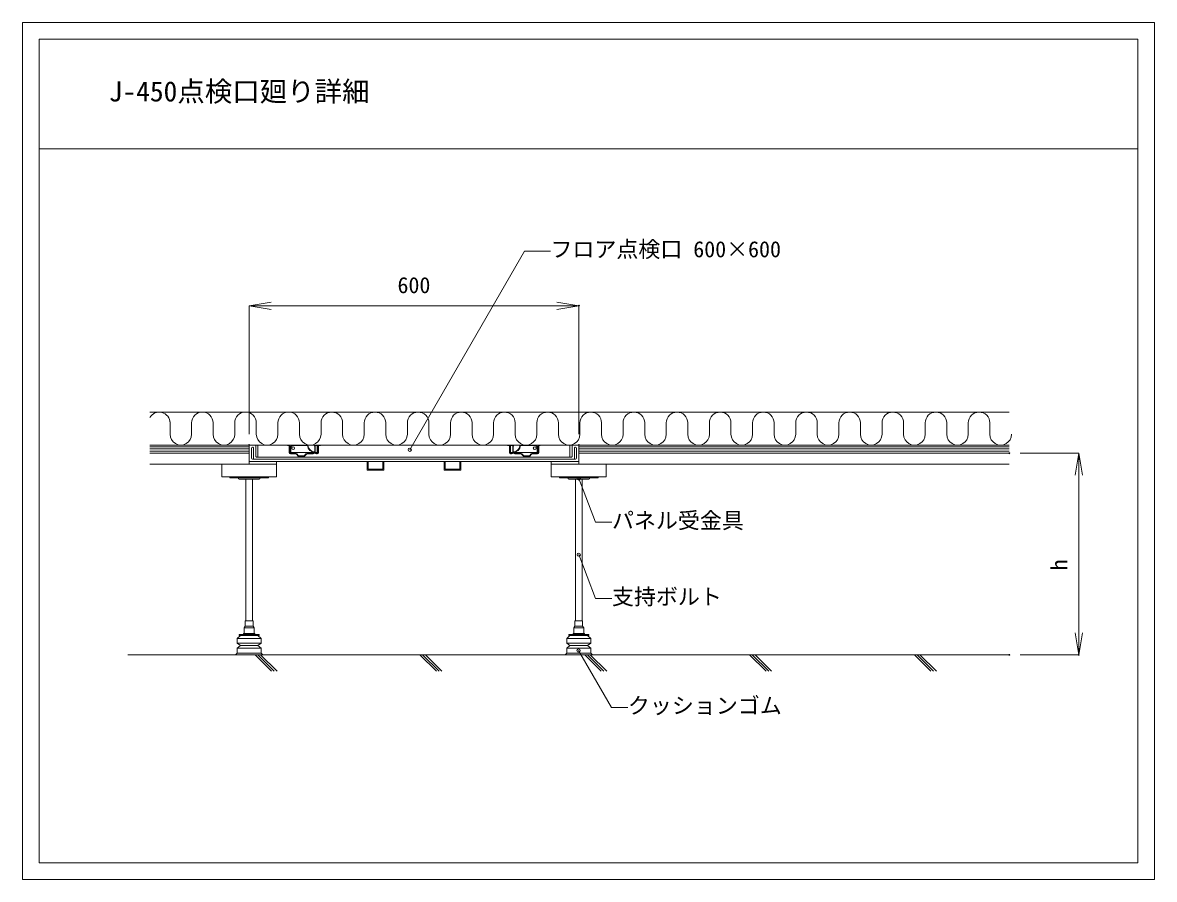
# Model space of a CAD drawing. Units: millimetres, scale not verified. Extents: x -1030 to 1030, y -780 to 780.
import ezdxf
from ezdxf.enums import TextEntityAlignment as Align

# ---------------------------------------------------------------- set-up
doc = ezdxf.new("R2010")
doc.units = ezdxf.units.MM
doc.header["$LTSCALE"] = 2
doc.header["$PDMODE"] = 32
doc.header["$PDSIZE"] = 1.6
for name, color, linetype, lineweight in [('0-0_0', 7, 'Continuous', 9), ('0-1_WAKU', 4, 'Continuous', 18), ('0-4_納まり', 7, 'Continuous', 18), ('0-6_納まり文字', 7, 'Continuous', 9), ('0-D_畳', 7, 'Continuous', 18), ('0-E_E-0_通り芯', 7, 'Continuous', 9), ('0-F_0０グルプ-1水色実線', 7, 'Continuous', 18), ('1-0_点検口', 7, 'Continuous', 18), ('1-2_waku2', 7, 'Continuous', 18)]:
    doc.layers.add(name, color=color, linetype=linetype, lineweight=lineweight)
doc.layers.add('0-2_DEFPOINTS', color=7, linetype='Continuous')
doc.styles.add('ＭＳ ゴシック', font='')
doc.styles.get('ＭＳ ゴシック').set_extended_font_data('MS Gothic')

# ---------------------------------------------------------------- blocks, each defined once
blk = doc.blocks.new('_OPEN')
at = {"layer": '0-0_0'}
blk.add_line((0, 0), (-1, 0), dxfattribs=at)
blk.add_lwpolyline([(-1, 0.16667), (0, 0), (-1, -0.16667)], dxfattribs=at)
blk = doc.blocks.new('D5')
at = {"layer": '0-2_DEFPOINTS'}
for p in [(3867.305, 4682.254), (3267.305, 4428.534), (3867.305, 4428.534)]:
    blk.add_point(p, dxfattribs=at)
at = {"layer": '0-4_納まり'}
for p, q in [((3267.305, 4448.534), (3267.305, 4682.254)), ((3307.305, 4682.254), (3827.305, 4682.254)), ((3867.305, 4448.534), (3867.305, 4682.254))]:
    blk.add_line(p, q, dxfattribs=at)
at = {"layer": '0-4_納まり', "xscale": 40, "yscale": 40, "rotation": 180}
blk.add_blockref('_OPEN', (3267.305, 4682.254), dxfattribs=at)
at = {"layer": '0-4_納まり', "xscale": 40, "yscale": 40}
blk.add_blockref('_OPEN', (3867.305, 4682.254), dxfattribs=at)
at = {"layer": '0-4_納まり', "style": 'ＭＳ ゴシック'}
blk.add_text('600', height=29.33, dxfattribs=at).set_placement((3537.305, 4696.254), align=Align.BOTTOM_LEFT)

msp = doc.modelspace()

# ---------------------------------------------------------------- linework, layer by layer
at = {"layer": '0-1_WAKU'}
for p, q in [((-1000, 750), (1000, 750)), ((-1000, 750), (-1000, -750)), ((1000, 750), (1000, -750)), ((-1000, 550), (1000, 550)), ((-1000, -750), (1000, -750))]:
    msp.add_line(p, q, dxfattribs=at)
at = {"layer": '0-4_納まり'}
for p, q in [((-617.681, 10.868), (-798.514, 10.868)), ((-617.681, 7.868), (-798.514, 7.868)), ((-617.681, 3.868), (-798.514, 3.868)), ((-17.681, 10.868), (-617.681, 10.868)), ((766, 10.868), (-17.681, 10.868)), ((766, 7.868), (-17.681, 7.868)), ((766, 3.868), (-17.681, 3.868)), ((-617.681, -0.132), (-798.514, -0.132)), ((-617.681, -4.132), (-798.514, -4.132)), ((766, -0.132), (-17.681, -0.132)), ((766, -4.132), (-17.681, -4.132)), ((786, -4.132), (892.222, -4.132)), ((-617.681, -24.132), (-798.514, -24.132)), ((766, -24.132), (-17.681, -24.132)), ((892.222, -44.132), (892.222, -331.133)), ((766, -371.132), (-838.517, -371.132)), ((-606.862, -371.132), (-576.862, -401.132)), ((-601.862, -371.132), (-571.862, -401.132)), ((-596.862, -371.132), (-566.862, -401.132)), ((-306.862, -371.132), (-276.862, -401.132)), ((-301.862, -371.132), (-271.862, -401.132)), ((-296.862, -371.132), (-266.862, -401.132)), ((-6.862, -371.132), (23.138, -401.132)), ((-1.862, -371.132), (28.138, -401.132)), ((3.138, -371.132), (33.138, -401.132)), ((293.138, -371.132), (323.138, -401.132)), ((298.138, -371.132), (328.138, -401.132)), ((303.138, -371.132), (333.138, -401.132)), ((593.138, -371.132), (623.138, -401.132)), ((598.138, -371.132), (628.138, -401.132)), ((603.138, -371.132), (633.138, -401.132)), ((786, -371.133), (892.222, -371.133))]:
    msp.add_line(p, q, dxfattribs=at)
for p in [(766, -4.132), (766, -371.133), (892.222, -371.133)]:
    msp.add_point(p, dxfattribs=at)
at = {"layer": '0-6_納まり文字'}
for p, q in [((-325.286, 2.334), (-116.52, 363.927)), ((-116.52, 363.927), (-69.276, 363.927)), ((-17.713, -50), (12.723, -129.871)), ((42.723, -129.871), (12.723, -129.871)), ((-17.683, -188.72), (12.753, -268.592)), ((42.753, -268.592), (12.753, -268.592)), ((-17.996, -363.523), (41.728, -466.969)), ((71.728, -466.969), (41.728, -466.969))]:
    msp.add_line(p, q, dxfattribs=at)
for centre in [(-325.286, 2.334), (-17.72, -50.05), (-17.69, -188.771), (-17.996, -363.523)]:
    msp.add_circle(centre, 3, dxfattribs=at)
at = {"layer": '0-D_畳'}
for p, q in [((766, 70.868), (-798.514, 70.868)), ((-761.753, 53.151), (-761.753, 30.46)), ((-722.48, 30.46), (-722.48, 51.733)), ((-683.207, 53.151), (-683.207, 30.46)), ((-643.935, 30.46), (-643.935, 51.733)), ((-604.662, 53.151), (-604.662, 30.46)), ((-565.389, 53.158), (-565.389, 30.467)), ((-526.117, 30.467), (-526.117, 51.74)), ((-486.844, 30.444), (-486.844, 51.717)), ((-447.571, 53.135), (-447.571, 30.444)), ((-408.299, 30.444), (-408.299, 51.717)), ((-369.026, 53.135), (-369.026, 30.444)), ((-329.753, 53.142), (-329.753, 30.451)), ((-290.481, 30.451), (-290.481, 51.724)), ((-251.208, 30.428), (-251.208, 51.701)), ((-211.935, 53.119), (-211.935, 30.428)), ((-172.663, 30.428), (-172.663, 51.701)), ((-133.39, 53.119), (-133.39, 30.428)), ((-94.117, 53.126), (-94.117, 30.435)), ((-54.845, 30.435), (-54.845, 51.708)), ((-15.572, 30.412), (-15.572, 51.685)), ((23.701, 53.103), (23.701, 30.412)), ((62.973, 30.412), (62.973, 51.685)), ((102.246, 53.103), (102.246, 30.412)), ((141.519, 30.412), (141.519, 51.685)), ((180.792, 53.103), (180.792, 30.412)), ((220.064, 30.412), (220.064, 51.685)), ((259.337, 53.103), (259.337, 30.412)), ((298.61, 30.412), (298.61, 51.685)), ((337.882, 53.103), (337.882, 30.412)), ((377.155, 30.412), (377.155, 51.685)), ((416.428, 53.103), (416.428, 30.412)), ((455.7, 30.412), (455.7, 51.685)), ((494.973, 53.103), (494.973, 30.412)), ((534.246, 30.412), (534.246, 51.685)), ((573.518, 53.103), (573.518, 30.412)), ((612.791, 30.412), (612.791, 51.685)), ((652.064, 53.103), (652.064, 30.412)), ((691.336, 30.412), (691.336, 51.685)), ((730.609, 53.103), (730.609, 30.412))]:
    msp.add_line(p, q, dxfattribs=at)
for centre, start, end in [((-781.389, 51.176), 0.05106, 150.70341), ((-702.844, 51.176), 0.05106, 179.948), ((-624.298, 51.176), 0.05106, 179.948), ((-545.753, 51.183), 0.052, 179.94894), ((-467.208, 51.16), 0.05106, 179.948), ((-388.662, 51.16), 0.05106, 179.948), ((-310.117, 51.167), 0.052, 179.94894), ((-231.572, 51.144), 0.05106, 179.948), ((-153.026, 51.144), 0.05106, 179.948), ((-74.481, 51.151), 0.052, 179.94894), ((4.065, 51.128), 0.05106, 179.948), ((82.61, 51.128), 0.05106, 179.948), ((161.155, 51.128), 0.05106, 179.948), ((239.701, 51.128), 0.05106, 179.948), ((318.246, 51.128), 0.05106, 179.948), ((396.791, 51.128), 0.05106, 179.948), ((475.337, 51.128), 0.05106, 179.948), ((553.882, 51.128), 0.05106, 179.948), ((632.427, 51.128), 0.05106, 179.948), ((710.973, 51.128), 0.05106, 179.948), ((-742.116, 30.449), 179.948, 0.05106), ((-663.571, 30.449), 179.948, 0.05106), ((-585.026, 30.456), 179.948, 0.05106), ((-506.48, 30.456), 179.94894, 0.052), ((-427.935, 30.433), 179.948, 0.05106), ((-349.39, 30.44), 179.948, 0.05106), ((-270.844, 30.44), 179.94894, 0.052), ((-192.299, 30.417), 179.948, 0.05106), ((-113.754, 30.424), 179.948, 0.05106), ((-35.208, 30.424), 179.94894, 0.052), ((43.337, 30.401), 179.948, 0.05106), ((121.882, 30.401), 179.948, 0.05106), ((200.428, 30.401), 179.948, 0.05106), ((278.973, 30.401), 179.948, 0.05106), ((357.518, 30.401), 179.948, 0.05106), ((436.064, 30.401), 179.948, 0.05106), ((514.609, 30.401), 179.948, 0.05106), ((593.155, 30.401), 179.948, 0.05106), ((671.7, 30.401), 179.948, 0.05106), ((750.245, 30.401), 179.948, 0.05106)]:
    msp.add_arc(centre, 19.636, start, end, dxfattribs=at)
at = {"layer": '0-E_E-0_通り芯'}
for p, q in [((-626.681, -332.132), (-626.681, -322.132)), ((-610.681, -319.132), (-624.681, -319.132)), ((-26.681, -332.132), (-26.681, -322.132)), ((-10.681, -319.132), (-24.681, -319.132)), ((-639.681, -341.132), (-595.681, -341.132)), ((-595.681, -350.132), (-639.681, -350.132)), ((-628.181, -334.132), (-628.181, -332.132)), ((-39.681, -341.132), (4.319, -341.132)), ((4.319, -350.132), (-39.681, -350.132)), ((-28.181, -334.132), (-28.181, -332.132)), ((-639.681, -359.132), (-595.681, -359.132)), ((-639.681, -368.132), (-595.681, -368.132)), ((-633.681, -354.132), (-601.681, -354.132)), ((-39.681, -359.132), (4.319, -359.132)), ((-39.681, -368.132), (4.319, -368.132)), ((-33.681, -354.132), (-1.681, -354.132))]:
    msp.add_line(p, q, dxfattribs=at)
for points in [[(-610.681, -309.132), (-610.681, -319.132), (-608.681, -322.132), (-626.681, -322.132), (-624.681, -319.132), (-624.681, -309.132)], [(-10.681, -309.132), (-10.681, -319.132), (-8.681, -322.132), (-26.681, -322.132), (-24.681, -319.132), (-24.681, -309.132)], [(-617.681, -334.132), (-599.681, -334.132), (-599.681, -336.132), (-635.681, -336.132), (-635.681, -334.132)], [(-17.681, -334.132), (0.319, -334.132), (0.319, -336.132), (-35.681, -336.132), (-35.681, -334.132)]]:
    msp.add_lwpolyline(points, close=True, dxfattribs=at)
for points in [[(-617.681, -332.132), (-608.681, -332.132), (-608.681, -322.132)], [(-17.681, -332.132), (-8.681, -332.132), (-8.681, -322.132)], [(-601.681, -336.132), (-595.681, -341.132), (-595.681, -350.132), (-601.681, -354.132), (-595.681, -359.132), (-595.681, -368.132), (-592.681, -371.132), (-642.681, -371.132), (-639.681, -368.132), (-639.681, -359.132), (-633.681, -354.132), (-639.681, -350.132), (-639.681, -341.132), (-633.681, -336.132)], [(-607.181, -334.132), (-607.181, -332.132), (-628.081, -332.132)], [(-1.681, -336.132), (4.319, -341.132), (4.319, -350.132), (-1.681, -354.132), (4.319, -359.132), (4.319, -368.132), (7.319, -371.132), (-42.681, -371.132), (-39.681, -368.132), (-39.681, -359.132), (-33.681, -354.132), (-39.681, -350.132), (-39.681, -341.132), (-33.681, -336.132)], [(-7.181, -334.132), (-7.181, -332.132), (-28.081, -332.132)]]:
    msp.add_lwpolyline(points, dxfattribs=at)
at = {"layer": '0-F_0０グルプ-1水色実線'}
for p, q in [((-17.681, 10.868), (-17.681, -24.132)), ((-623.681, -309.132), (-623.681, -51.132)), ((-611.681, -309.132), (-611.681, -51.132)), ((-23.681, -309.132), (-23.681, -51.132)), ((-11.681, -309.132), (-11.681, -51.132))]:
    msp.add_line(p, q, dxfattribs=at)
for points in [[(-582.681, -47.132), (-582.681, -49.132), (-652.681, -49.132), (-652.681, -47.132)], [(17.319, -47.132), (17.319, -49.132), (-52.681, -49.132), (-52.681, -47.132)]]:
    msp.add_lwpolyline(points, close=True, dxfattribs=at)
for points in [[(-635.681, -51.132), (-617.681, -51.132), (-599.681, -51.132)], [(-35.681, -51.132), (-17.681, -51.132), (0.319, -51.132)]]:
    msp.add_lwpolyline(points, dxfattribs=at)
for centre, start, end in [((-635.681, -49.132), 180, 270), ((-599.681, -49.132), 270, 0), ((-35.681, -49.132), 180, 270), ((0.319, -49.132), 270, 0), ((0.319, -49.132), 270, 0)]:
    msp.add_arc(centre, 2, start, end, dxfattribs=at)
at = {"layer": '1-0_点検口'}
for p, q in [((-617.681, 10.868), (-17.681, 10.868)), ((-617.681, 10.868), (-617.681, -24.132)), ((-609.681, 4.868), (-609.681, -15.132)), ((-605.681, -9.132), (-605.681, 10.868)), ((-601.681, 10.868), (-601.681, -11.132)), ((-547.681, 10.868), (-545.719, 10.868)), ((-545.719, 10.868), (-537.431, 10.868)), ((-544.719, 8.868), (-544.719, -2.932)), ((-543.719, 8.868), (-543.719, -2.932)), ((-542.681, 5.618), (-542.681, -2.632)), ((-541.681, 5.618), (-541.681, -2.632)), ((-511.171, 10.868), (-537.431, 10.868)), ((-511.644, 9.868), (-537.431, 9.868)), ((-498.681, 10.868), (-511.171, 10.868)), ((-498.681, 9.868), (-493.681, 9.868)), ((-498.181, 8.868), (-498.181, -2.632)), ((-493.681, -2.632), (-493.681, 9.868)), ((-492.681, -2.932), (-492.681, 8.868)), ((-491.642, -2.932), (-491.642, 8.868)), ((-490.681, 10.868), (-487.681, 10.868)), ((-144.681, 10.868), (-147.681, 10.868)), ((-144.719, 9.868), (-147.681, 9.868)), ((-143.719, -2.932), (-143.719, 8.868)), ((-142.681, -2.932), (-142.681, 8.868)), ((-136.681, 9.868), (-141.681, 9.868)), ((-141.681, -2.632), (-141.681, 9.868)), ((-137.681, 8.868), (-137.681, -2.632)), ((-137.181, 8.868), (-137.181, -2.632)), ((-136.681, 10.868), (-124.19, 10.868)), ((-124.19, 10.868), (-97.931, 10.868)), ((-123.718, 9.868), (-97.931, 9.868)), ((-89.642, 10.868), (-97.931, 10.868)), ((-93.681, 5.618), (-93.681, -2.632)), ((-92.681, 5.618), (-92.681, -2.632)), ((-91.642, 8.868), (-91.642, -2.932)), ((-90.642, 8.868), (-90.642, -2.932)), ((-87.681, 10.868), (-89.642, 10.868)), ((-33.681, 10.868), (-33.681, -11.132)), ((-29.681, -9.132), (-29.681, 10.868)), ((-25.681, 4.868), (-25.681, -15.132)), ((-567.681, -19.132), (-617.681, -19.132)), ((-402.681, -19.132), (-615.681, -19.132)), ((-23.681, -15.132), (-611.681, -15.132)), ((-603.681, -11.132), (-31.681, -11.132)), ((-19.681, -19.132), (-591.681, -19.132)), ((-567.681, -19.132), (-567.681, -47.132)), ((-542.719, -3.932), (-533.962, -3.932)), ((-542.719, -4.932), (-533.962, -4.932)), ((-542.681, -2.632), (-493.681, -2.632)), ((-531.795, -5.857), (-528.476, -9.323)), ((-531.072, -5.166), (-527.754, -8.632)), ((-527.754, -8.632), (-517.608, -8.632)), ((-527.754, -9.632), (-517.608, -9.632)), ((-517.608, -8.632), (-514.289, -5.166)), ((-516.885, -9.323), (-513.567, -5.857)), ((-511.4, -3.932), (-501.24, -3.932)), ((-511.4, -4.932), (-501.996, -4.932)), ((-495.121, -3.932), (-493.681, -3.932)), ((-494.365, -4.932), (-493.642, -4.932)), ((-137.681, -2.632), (-142.681, -2.632)), ((-140.996, -4.932), (-141.719, -4.932)), ((-92.681, -2.632), (-141.681, -2.632)), ((-140.24, -3.932), (-141.681, -3.932)), ((-123.962, -3.932), (-134.121, -3.932)), ((-123.962, -4.932), (-133.365, -4.932)), ((-118.476, -9.323), (-121.795, -5.857)), ((-117.754, -8.632), (-121.072, -5.166)), ((-107.608, -8.632), (-117.754, -8.632)), ((-107.608, -9.632), (-117.754, -9.632)), ((-104.289, -5.166), (-107.608, -8.632)), ((-103.567, -5.857), (-106.885, -9.323)), ((-92.642, -3.932), (-101.4, -3.932)), ((-92.642, -4.932), (-101.4, -4.932)), ((-67.681, -19.132), (-17.681, -19.132)), ((-67.681, -19.132), (-67.681, -47.132)), ((-567.681, -24.132), (-667.681, -24.132)), ((-667.681, -24.132), (-667.681, -47.132)), ((32.319, -24.132), (-67.681, -24.132)), ((32.319, -24.132), (32.319, -47.132)), ((-567.681, -47.132), (-667.681, -47.132)), ((32.319, -47.132), (-67.681, -47.132))]:
    msp.add_line(p, q, dxfattribs=at)
for points in [[(-613.681, 4.868), (-613.681, -13.132), (-613.681, 4.868)], [(-547.681, 10.868), (-547.681, 9.868), (-545.719, 9.868)], [(-487.681, 10.868), (-498.681, 10.868), (-498.681, 8.868), (-497.681, 8.868), (-497.681, -2.632), (-492.681, -2.632)], [(-490.642, 9.868), (-487.681, 9.868), (-487.681, 10.868)], [(-147.681, 9.868), (-147.681, 10.868), (-136.681, 10.868), (-136.681, 8.868), (-137.681, 8.868)], [(-87.681, 10.868), (-87.681, 9.868), (-89.642, 9.868)], [(-21.681, 4.868), (-21.681, -13.132), (-21.681, 4.868)], [(-372.681, -19.132), (-372.681, -34.932), (-402.681, -34.932), (-402.681, -19.132)], [(-374.281, -19.132), (-374.281, -33.332), (-401.081, -33.332), (-401.081, -19.132)], [(-262.681, -19.132), (-262.681, -34.932), (-232.681, -34.932), (-232.681, -19.132)], [(-234.281, -19.132), (-234.281, -33.332), (-261.081, -33.332), (-261.081, -19.132)]]:
    msp.add_lwpolyline(points, dxfattribs=at)
for centre in [(-537.431, 5.368), (-97.931, 5.368)]:
    msp.add_circle(centre, 2.5, dxfattribs=at)
for centre, radius, start, end in [((-611.681, 4.868), 2, 90.0227, 179.99913), ((-611.681, 4.868), 2, 0.001, 90.0035), ((-545.719, 8.868), 2, 0, 90), ((-545.719, 8.868), 1, 0, 90), ((-537.431, 5.618), 5.25, 90, 180), ((-537.431, 5.618), 4.25, 90, 180), ((-498.181, 10.868), 13.5, 184.24802, 270), ((-511.171, 10.368), 0.5, 2.20423, 90), ((-498.181, 10.868), 12.5, 182.20423, 270), ((-490.681, 8.868), 2, 90, 180), ((-490.642, 8.868), 1, 90, 180), ((-144.719, 8.868), 1, 0, 90), ((-144.681, 8.868), 2, 0, 90), ((-137.181, 10.868), 12.5, 270, 357.79577), ((-137.181, 10.868), 13.5, 270, 355.75198), ((-124.19, 10.368), 0.5, 90, 177.79577), ((-97.931, 5.618), 5.25, 0, 90), ((-97.931, 5.618), 4.25, 0, 90), ((-89.642, 8.868), 2, 90, 180), ((-89.642, 8.868), 1, 90, 180), ((-23.681, 4.868), 2, 89.9965, 179.999), ((-23.681, 4.868), 2, 0.00087, 89.9773), ((-615.681, -17.132), 2, 180.005, 270.003), ((-611.681, -13.132), 2, 180, 269.977), ((-603.681, -9.132), 2, 179.9965, 270.003), ((-542.719, -2.932), 2, 180, 270), ((-542.719, -2.932), 1, 180, 270), ((-533.962, -7.932), 4, 43.75464, 90), ((-533.962, -7.932), 3, 43.75464, 90), ((-527.754, -8.632), 1, 223.75464, 270), ((-517.608, -8.632), 1, 270, 316.24536), ((-511.4, -7.932), 4, 90, 136.24536), ((-511.4, -7.932), 3, 90, 136.24536), ((-501.996, -1.932), 3, 270, 307.62719), ((-498.181, -6.882), 4.25, 43.95695, 136.04305), ((-498.181, -6.882), 3.25, 52.37281, 127.62719), ((-494.365, -1.932), 3, 232.37281, 270), ((-493.681, -2.932), 1, 270, 360), ((-493.642, -2.932), 2, 270, 0), ((-141.719, -2.932), 2, 180, 270), ((-141.681, -2.932), 1, 180, 270), ((-140.996, -1.932), 3, 270, 307.62719), ((-137.181, -6.882), 4.25, 43.95695, 136.04305), ((-137.181, -6.882), 3.25, 52.37281, 127.62719), ((-133.365, -1.932), 3, 232.37281, 270), ((-123.962, -7.932), 4, 43.75464, 90), ((-123.962, -7.932), 3, 43.75464, 90), ((-117.754, -8.632), 1, 223.75464, 270), ((-107.608, -8.632), 1, 270, 316.24536), ((-101.4, -7.932), 4, 90, 136.24536), ((-101.4, -7.932), 3, 90, 136.24536), ((-92.642, -2.932), 1, 270, 0), ((-92.642, -2.932), 2, 270, 0), ((-31.681, -9.132), 2, 269.997, 0.0035), ((-23.681, -13.132), 2, 270.023, 0), ((-19.681, -17.132), 2, 269.997, 359.995)]:
    msp.add_arc(centre, radius, start, end, dxfattribs=at)
at = {"layer": '1-2_waku2'}
msp.add_lwpolyline([(-1030, 780), (1030, 780), (1030, -780), (-1030, -780)], close=True, dxfattribs=at)

# ---------------------------------------------------------------- block references
at = {"layer": '0-4_納まり'}
msp.add_blockref('D5', (-3884.985, -4417.666), dxfattribs=at)
at = {"layer": '0-4_納まり', "xscale": 40, "yscale": 40}
for p, rotation in [((892.222, -4.132), 90), ((892.222, -371.133), 270)]:
    msp.add_blockref('_OPEN', p, dxfattribs=dict(at, rotation=rotation))

# ---------------------------------------------------------------- texts
at = {"layer": '0-4_納まり', "style": 'ＭＳ ゴシック'}
msp.add_text('h', height=29.33, rotation=90, dxfattribs=at).set_placement((880.096, -217.411), align=Align.BOTTOM_LEFT)
at = {"layer": '0-6_納まり文字', "style": 'ＭＳ ゴシック'}
for s, height, p in [('J-450点検口廻り詳細', 36.66, (-873.18, 625.452)), ('フロア点検口 600×600', 29.33, (-69.276, 343.927)), ('パネル受金具', 29.33, (42.723, -149.871)), ('支持ボルト', 29.33, (42.753, -288.592)), ('クッションゴム', 29.33, (71.728, -486.969))]:
    msp.add_text(s, height=height, dxfattribs=at).set_placement(p, align=Align.BOTTOM_LEFT)

doc.saveas('drawing.dxf')
